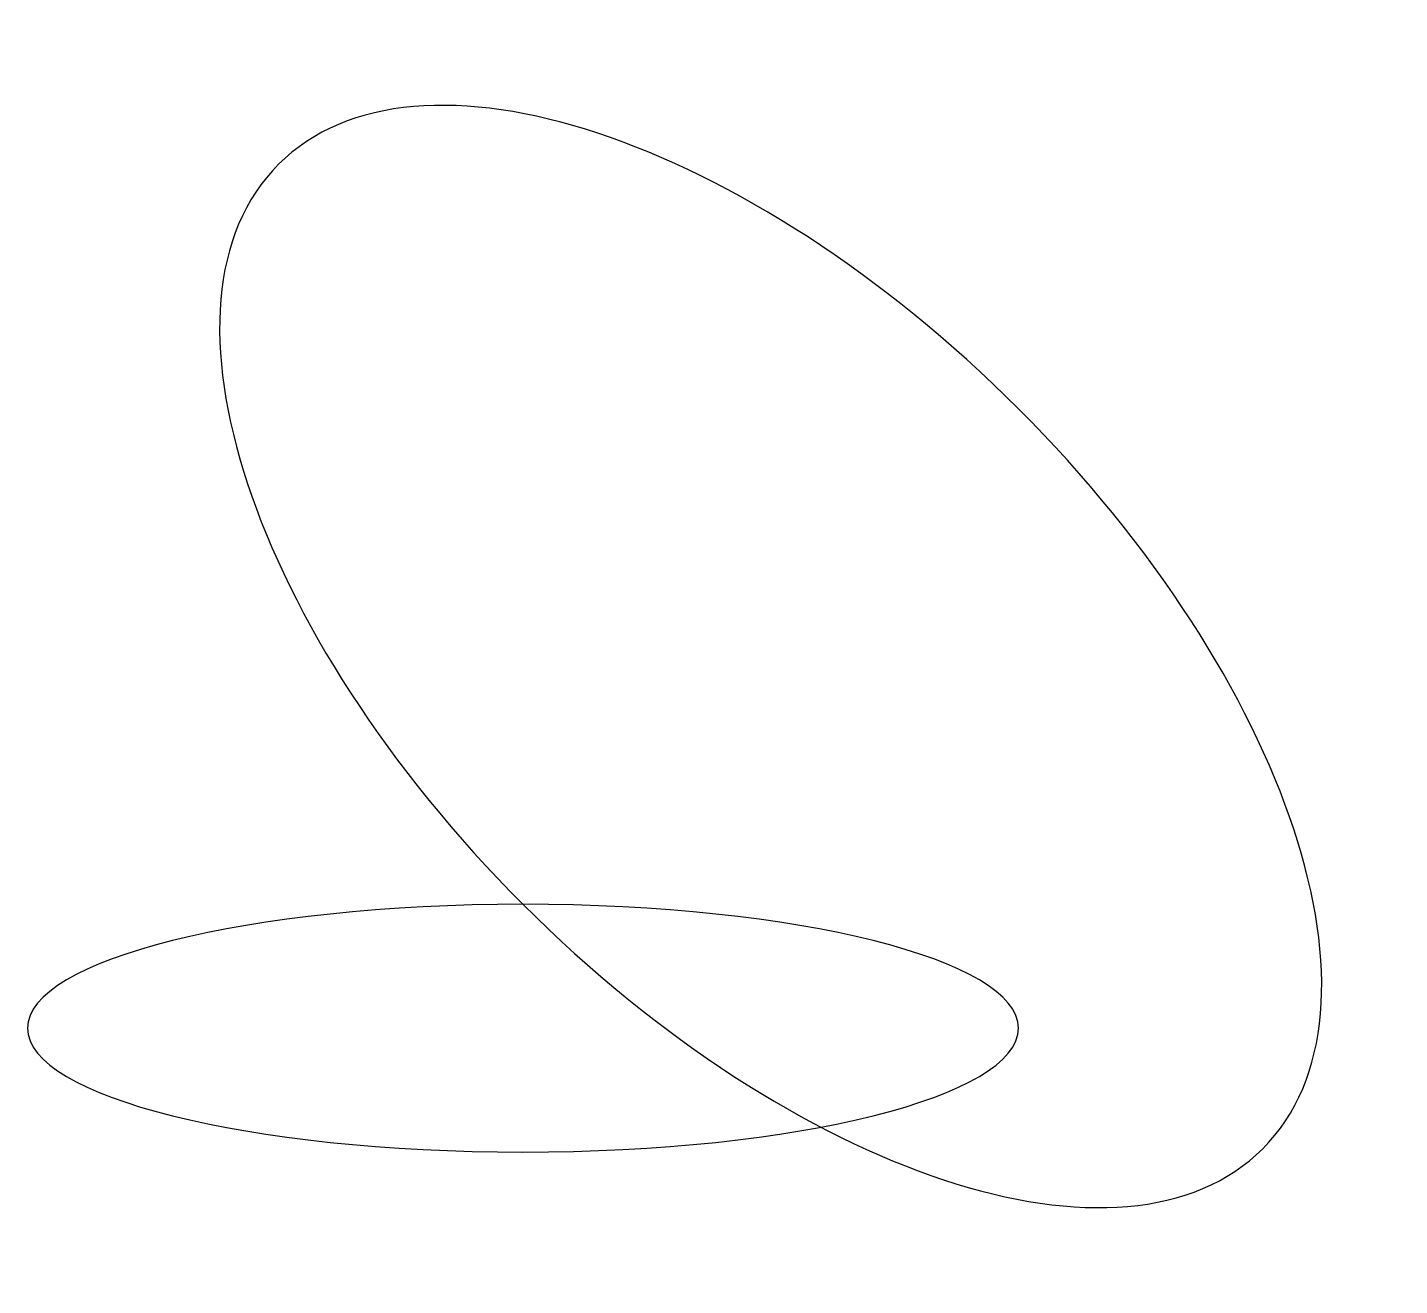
# Model space of a CAD drawing. Header units: metres. Extents: x -20 to 35.4, y -15.4 to 35.4.
import ezdxf

# ---------------------------------------------------------------- set-up
doc = ezdxf.new("R2010")
doc.units = ezdxf.units.M

msp = doc.modelspace()

# ---------------------------------------------------------------- linework, layer by layer
for centre, major_axis, ratio in [((10, 10), (-19.863, 19.863), 0.503449), ((0, -5), (-20, 0), 0.25)]:
    msp.add_ellipse(centre, major_axis=major_axis, ratio=ratio, start_param=4.71238898038469, end_param=4.712388673205103)

doc.saveas('drawing.dxf')
